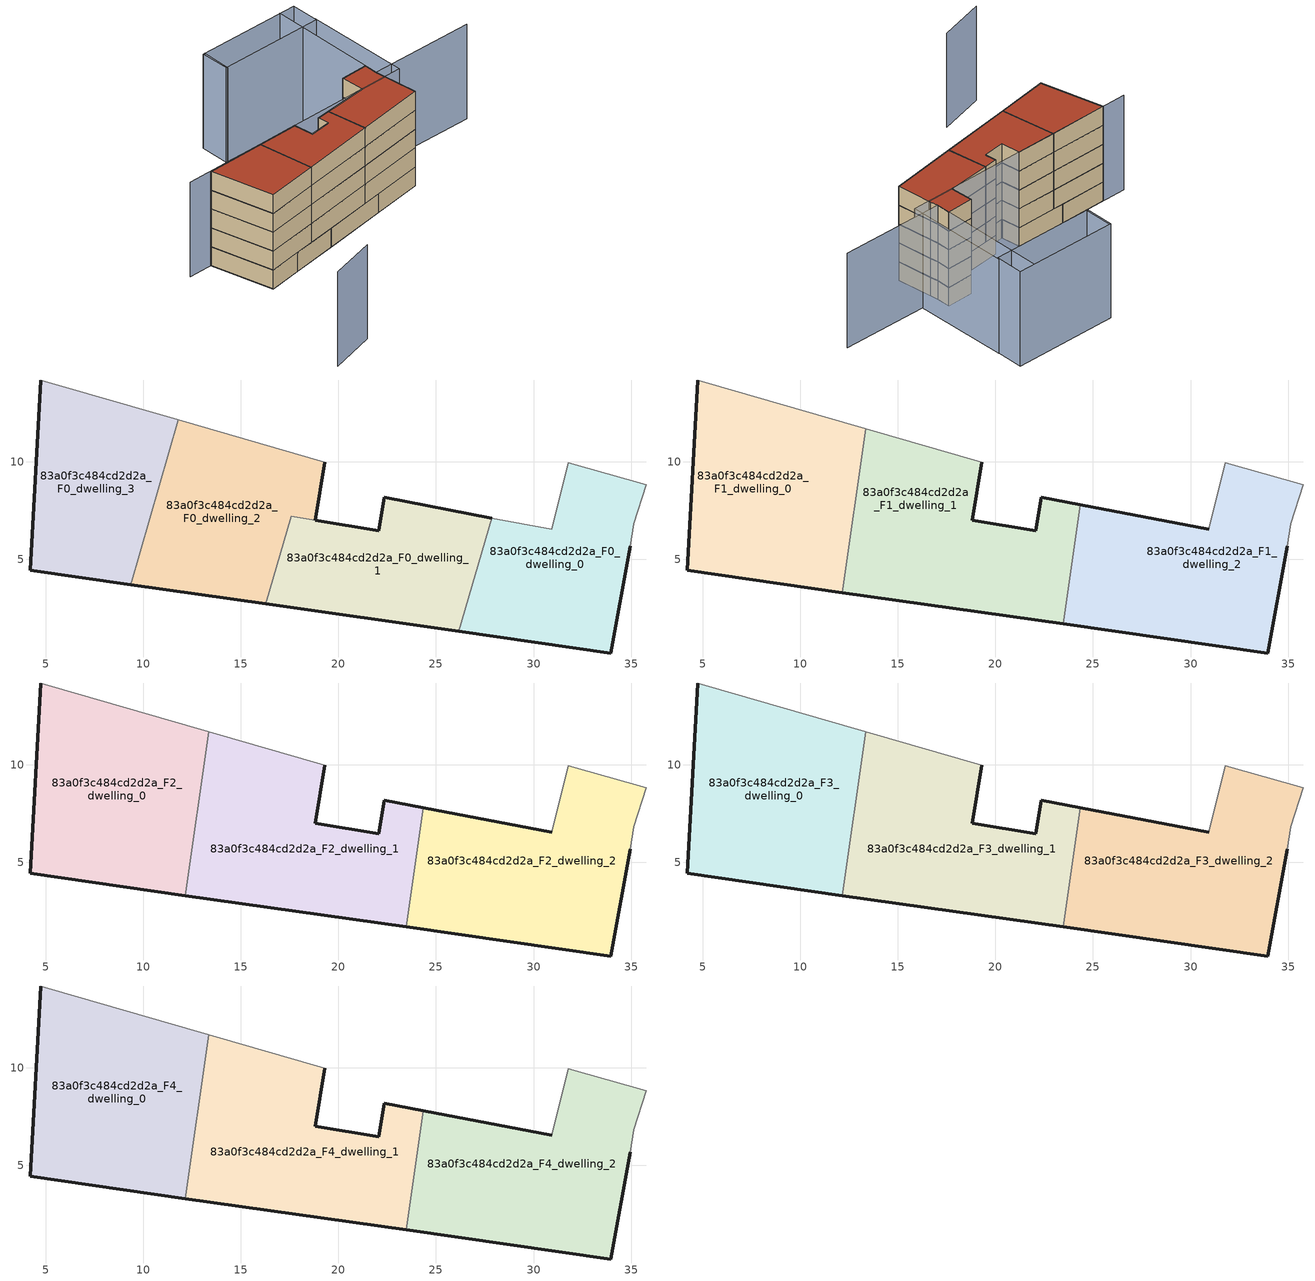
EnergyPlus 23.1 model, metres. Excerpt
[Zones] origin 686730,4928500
83a0f3c484cd2d2a_F0_dwelling_0
 floor ground (EU_floor_Construction): 33.96,0.21 34.96,5.68 35.14,6.84 35.79,8.84 31.79,9.95 30.94,6.54 27.86,7.12 26.18,1.31 z0
 wall outside (EU_wall_Construction): 34.96,5.68 33.96,0.21 26.18,1.31 z0:3
 wall adiabatic (EU_wall_Construction): 27.86,7.12 30.94,6.54 31.79,9.95 35.79,8.84 35.14,6.84 34.96,5.68 z0:3
 wall to 83a0f3c484cd2d2a_F0_dwelling_1 (EU_wall_Construction): 26.18,1.31 27.86,7.12 z0:3
83a0f3c484cd2d2a_F0_dwelling_1
 floor ground (EU_floor_Construction): 26.18,1.31 27.86,7.12 22.34,8.18 22.06,6.47 17.58,7.22 16.28,2.72 z0
 wall outside (EU_wall_Construction): 18.81,7.01 22.06,6.47 22.34,8.18 27.86,7.12 / 26.18,1.31 16.28,2.72 z0:3
 wall to 83a0f3c484cd2d2a_F0_dwelling_2 (EU_wall_Construction): 16.28,2.72 17.58,7.22 18.81,7.02 z0:3
83a0f3c484cd2d2a_F0_dwelling_2
 floor ground (EU_floor_Construction): 16.28,2.72 17.58,7.22 18.81,7.02 19.31,9.99 11.8,12.16 9.35,3.7 z0
 wall outside (EU_wall_Construction): 19.31,9.99 18.81,7.02 / 16.28,2.72 9.35,3.7 z0:3
 wall to 83a0f3c484cd2d2a_F0_dwelling_3 (EU_wall_Construction): 9.35,3.7 11.8,12.16 z0:3
 wall adiabatic (EU_wall_Construction): 11.8,12.16 19.31,9.99 z0:3
83a0f3c484cd2d2a_F0_dwelling_3
 floor ground (EU_floor_Construction): 9.35,3.7 11.8,12.16 4.76,14.2 4.2,4.44 z0
 wall outside (EU_wall_Construction): 9.35,3.7 4.2,4.44 4.76,14.2 z0:3
 wall adiabatic (EU_wall_Construction): 4.76,14.2 11.8,12.16 z0:3
83a0f3c484cd2d2a_F1_dwelling_0
 floor to 83a0f3c484cd2d2a_F0_dwelling_3 (EU_floor_Construction): 9.35,3.7 11.8,12.16 4.76,14.2 4.2,4.44 z3
 floor to 83a0f3c484cd2d2a_F0_dwelling_2 (EU_floor_Construction): 12.16,3.3 13.36,11.71 11.8,12.16 9.35,3.7 z3
 wall outside (EU_wall_Construction): 12.16,3.3 4.2,4.44 4.76,14.2 z3:6
 wall to 83a0f3c484cd2d2a_F1_dwelling_1 (EU_wall_Construction): 13.36,11.71 12.16,3.3 z3:6
 wall adiabatic (EU_wall_Construction): 4.76,14.2 13.36,11.71 z3:6
83a0f3c484cd2d2a_F1_dwelling_1
 floor to 83a0f3c484cd2d2a_F0_dwelling_1 (EU_floor_Construction): 23.47,1.7 24.34,7.79 22.34,8.18 22.06,6.47 17.58,7.22 16.28,2.72 z3
 floor to 83a0f3c484cd2d2a_F0_dwelling_2 (EU_floor_Construction): 16.28,2.72 17.58,7.22 18.81,7.02 19.31,9.99 13.36,11.71 12.16,3.3 z3
 wall outside (EU_wall_Construction): 23.47,1.7 12.16,3.3 / 19.31,9.99 18.81,7.02 22.06,6.47 22.34,8.18 24.34,7.79 z3:6
 wall to 83a0f3c484cd2d2a_F1_dwelling_2 (EU_wall_Construction): 24.34,7.79 23.47,1.7 z3:6
 wall adiabatic (EU_wall_Construction): 13.36,11.71 19.31,9.99 z3:6
83a0f3c484cd2d2a_F1_dwelling_2
 floor to 83a0f3c484cd2d2a_F0_dwelling_0 (EU_floor_Construction): 33.96,0.21 34.96,5.68 35.14,6.84 35.79,8.84 31.79,9.95 30.94,6.54 27.86,7.12 26.18,1.31 z3
 floor to 83a0f3c484cd2d2a_F0_dwelling_1 (EU_floor_Construction): 26.18,1.31 27.86,7.12 24.34,7.79 23.47,1.7 z3
 wall outside (EU_wall_Construction): 34.96,5.68 33.96,0.21 23.47,1.7 / 24.34,7.79 30.94,6.54 z3:6
 wall adiabatic (EU_wall_Construction): 30.94,6.54 31.79,9.95 35.79,8.84 35.14,6.84 34.96,5.68 z3:6
83a0f3c484cd2d2a_F2_dwelling_0
 floor to 83a0f3c484cd2d2a_F1_dwelling_0 (EU_floor_Construction): 12.16,3.3 13.36,11.71 4.76,14.2 4.2,4.44 z6
 wall outside (EU_wall_Construction): 12.16,3.3 4.2,4.44 4.76,14.2 z6:9
 wall to 83a0f3c484cd2d2a_F2_dwelling_1 (EU_wall_Construction): 13.36,11.71 12.16,3.3 z6:9
 wall adiabatic (EU_wall_Construction): 4.76,14.2 13.36,11.71 z6:9
83a0f3c484cd2d2a_F2_dwelling_1
 floor to 83a0f3c484cd2d2a_F1_dwelling_1 (EU_floor_Construction): 23.47,1.7 24.34,7.79 22.34,8.18 22.06,6.47 18.81,7.02 19.31,9.99 13.36,11.71 12.16,3.3 z6
 wall outside (EU_wall_Construction): 23.47,1.7 12.16,3.3 / 19.31,9.99 18.81,7.02 22.06,6.47 22.34,8.18 24.34,7.79 z6:9
 wall to 83a0f3c484cd2d2a_F2_dwelling_2 (EU_wall_Construction): 24.34,7.79 23.47,1.7 z6:9
 wall adiabatic (EU_wall_Construction): 13.36,11.71 19.31,9.99 z6:9
83a0f3c484cd2d2a_F2_dwelling_2
 floor to 83a0f3c484cd2d2a_F1_dwelling_2 (EU_floor_Construction): 33.96,0.21 34.96,5.68 35.14,6.84 35.79,8.84 31.79,9.95 30.94,6.54 24.34,7.79 23.47,1.7 z6
 wall outside (EU_wall_Construction): 34.96,5.68 33.96,0.21 23.47,1.7 / 24.34,7.79 30.94,6.54 z6:9
 wall adiabatic (EU_wall_Construction): 30.94,6.54 31.79,9.95 35.79,8.84 35.14,6.84 34.96,5.68 z6:9
83a0f3c484cd2d2a_F3_dwelling_0
 floor to 83a0f3c484cd2d2a_F2_dwelling_0 (EU_floor_Construction): 12.16,3.3 13.36,11.71 4.76,14.2 4.2,4.44 z9
 wall outside (EU_wall_Construction): 12.16,3.3 4.2,4.44 4.76,14.2 z9:12
 wall to 83a0f3c484cd2d2a_F3_dwelling_1 (EU_wall_Construction): 13.36,11.71 12.16,3.3 z9:12
 wall adiabatic (EU_wall_Construction): 4.76,14.2 13.36,11.71 z9:12
83a0f3c484cd2d2a_F3_dwelling_1
 floor to 83a0f3c484cd2d2a_F2_dwelling_1 (EU_floor_Construction): 23.47,1.7 24.34,7.79 22.34,8.18 22.06,6.47 18.81,7.02 19.31,9.99 13.36,11.71 12.16,3.3 z9
 wall outside (EU_wall_Construction): 23.47,1.7 12.16,3.3 / 19.31,9.99 18.81,7.02 22.06,6.47 22.34,8.18 24.34,7.79 z9:12
 wall to 83a0f3c484cd2d2a_F3_dwelling_2 (EU_wall_Construction): 24.34,7.79 23.47,1.7 z9:12
 wall adiabatic (EU_wall_Construction): 13.36,11.71 19.31,9.99 z9:12
83a0f3c484cd2d2a_F3_dwelling_2
 floor to 83a0f3c484cd2d2a_F2_dwelling_2 (EU_floor_Construction): 33.96,0.21 34.96,5.68 35.14,6.84 35.79,8.84 31.79,9.95 30.94,6.54 24.34,7.79 23.47,1.7 z9
 wall outside (EU_wall_Construction): 34.96,5.68 33.96,0.21 23.47,1.7 / 24.34,7.79 30.94,6.54 z9:12
 wall adiabatic (EU_wall_Construction): 30.94,6.54 31.79,9.95 35.79,8.84 35.14,6.84 34.96,5.68 z9:12
83a0f3c484cd2d2a_F4_dwelling_0
 floor to 83a0f3c484cd2d2a_F3_dwelling_0 (EU_floor_Construction): 12.16,3.3 13.36,11.71 4.76,14.2 4.2,4.44 z12
 wall outside (EU_wall_Construction): 12.16,3.3 4.2,4.44 4.76,14.2 z12:15
 wall to 83a0f3c484cd2d2a_F4_dwelling_1 (EU_wall_Construction): 13.36,11.71 12.16,3.3 z12:15
 wall adiabatic (EU_wall_Construction): 4.76,14.2 13.36,11.71 z12:15
 roof outside (EU_roof_Construction): 13.36,11.71 12.16,3.3 4.2,4.44 4.76,14.2 z15
83a0f3c484cd2d2a_F4_dwelling_1
 floor to 83a0f3c484cd2d2a_F3_dwelling_1 (EU_floor_Construction): 23.47,1.7 24.34,7.79 22.34,8.18 22.06,6.47 18.81,7.02 19.31,9.99 13.36,11.71 12.16,3.3 z12
 wall outside (EU_wall_Construction): 23.47,1.7 12.16,3.3 / 19.31,9.99 18.81,7.02 22.06,6.47 22.34,8.18 24.34,7.79 z12:15
 wall to 83a0f3c484cd2d2a_F4_dwelling_2 (EU_wall_Construction): 24.34,7.79 23.47,1.7 z12:15
 wall adiabatic (EU_wall_Construction): 13.36,11.71 19.31,9.99 z12:15
 roof outside (EU_roof_Construction): 24.34,7.79 23.47,1.7 12.16,3.3 13.36,11.71 19.31,9.99 18.81,7.02 22.06,6.47 22.34,8.18 z15
83a0f3c484cd2d2a_F4_dwelling_2
 floor to 83a0f3c484cd2d2a_F3_dwelling_2 (EU_floor_Construction): 33.96,0.21 34.96,5.68 35.14,6.84 35.79,8.84 31.79,9.95 30.94,6.54 24.34,7.79 23.47,1.7 z12
 wall outside (EU_wall_Construction): 34.96,5.68 33.96,0.21 23.47,1.7 / 24.34,7.79 30.94,6.54 z12:15
 wall adiabatic (EU_wall_Construction): 30.94,6.54 31.79,9.95 35.79,8.84 35.14,6.84 34.96,5.68 z12:15
 roof outside (EU_roof_Construction): 35.79,8.84 35.14,6.84 34.96,5.68 33.96,0.21 23.47,1.7 24.34,7.79 30.94,6.54 31.79,9.95 z15
shading: -6.83,-11.64 0.48,-11.89 / 27.7,28.39 26.38,24.12 / 50.58,2.1 35.14,6.84 / 35.14,6.84 40.54,24.46 / 41.82,19.84 37.35,4.62 / 37.35,4.62 1.22,15.24 / 27.5,28.46 42.91,23.74 / 42.91,23.74 41.64,19.59 / 41.64,19.59 26.23,24.3 / 26.23,24.3 27.5,28.46 z0:15
[Building]
EU S2 Campaign: North Axis=0; Terrain=City; Solar Distribution=FullExterior
[Site:Location]
Bologna: Latitude=44.5; Longitude=11.25; Time Zone=1; Elevation=37
[SizingPeriod:WeatherFileDays]
AnnualSizingPeriod: Begin Month=1; Begin Day of Month=1; End Month=12; End Day of Month=31; Day of Week for Start Day=Monday; Use Weather File Daylight Saving Period=No; Use Weather File Rain and Snow Indicators=No
[MATERIAL]
EU_InternalMass_Material: Roughness=MediumRough; Thickness=0.1; Conductivity=1; Density=1800; Specific Heat=900; Thermal Absorptance=0.9; Solar Absorptance=0.7; Visible Absorptance=0.7
[MATERIAL:NOMASS] Roughness=MediumRough; Thermal Absorptance=0.9; Solar Absorptance=0.7; Visible Absorptance=0.7
Name | Thermal Resistance
EU_wall_NoMass | 0.905828
EU_roof_NoMass | 0.37593
EU_floor_NoMass | 0.67114
[CONSTRUCTION]
EU_wall_Construction: EU_wall_NoMass
EU_roof_Construction: EU_roof_NoMass
EU_floor_Construction: EU_floor_NoMass
EU_InternalMass_Construction: EU_InternalMass_Material
[ZONE] Type=1; Multiplier=1; Ceiling Height=autocalculate; Floor Area=autocalculate; Part of Total Floor Area=Yes
Name | Volume
83a0f3c484cd2d2a_F0_dwelling_0 | 172.827
83a0f3c484cd2d2a_F1_dwelling_0; 83a0f3c484cd2d2a_F2_dwelling_0; 83a0f3c484cd2d2a_F3_dwelling_0; 83a0f3c484cd2d2a_F4_dwelling_0 | 230.462
83a0f3c484cd2d2a_F0_dwelling_1 | 163.029
83a0f3c484cd2d2a_F1_dwelling_1; 83a0f3c484cd2d2a_F2_dwelling_1; 83a0f3c484cd2d2a_F3_dwelling_1; 83a0f3c484cd2d2a_F4_dwelling_1 | 230.453
83a0f3c484cd2d2a_F0_dwelling_2 | 182.613
83a0f3c484cd2d2a_F1_dwelling_2; 83a0f3c484cd2d2a_F2_dwelling_2; 83a0f3c484cd2d2a_F3_dwelling_2; 83a0f3c484cd2d2a_F4_dwelling_2 | 230.46
83a0f3c484cd2d2a_F0_dwelling_3 | 172.839
[INTERNALMASS] Construction=EU_InternalMass_Construction
Name | Zone or ZoneList | Surface Area
83a0f3c484cd2d2a_F0_dwelling_0_EU_InternalMass | 83a0f3c484cd2d2a_F0_dwelling_0 | 57.6089
83a0f3c484cd2d2a_F0_dwelling_1_EU_InternalMass | 83a0f3c484cd2d2a_F0_dwelling_1 | 54.3547
83a0f3c484cd2d2a_F0_dwelling_2_EU_InternalMass | 83a0f3c484cd2d2a_F0_dwelling_2 | 60.8725
83a0f3c484cd2d2a_F0_dwelling_3_EU_InternalMass | 83a0f3c484cd2d2a_F0_dwelling_3 | 57.6131
83a0f3c484cd2d2a_F1_dwelling_0_EU_InternalMass | 83a0f3c484cd2d2a_F1_dwelling_0 | 76.8208
83a0f3c484cd2d2a_F1_dwelling_1_EU_InternalMass | 83a0f3c484cd2d2a_F1_dwelling_1 | 76.8178
83a0f3c484cd2d2a_F1_dwelling_2_EU_InternalMass | 83a0f3c484cd2d2a_F1_dwelling_2 | 76.8198
83a0f3c484cd2d2a_F2_dwelling_0_EU_InternalMass | 83a0f3c484cd2d2a_F2_dwelling_0 | 76.8208
83a0f3c484cd2d2a_F2_dwelling_1_EU_InternalMass | 83a0f3c484cd2d2a_F2_dwelling_1 | 76.8178
83a0f3c484cd2d2a_F2_dwelling_2_EU_InternalMass | 83a0f3c484cd2d2a_F2_dwelling_2 | 76.8198
83a0f3c484cd2d2a_F3_dwelling_0_EU_InternalMass | 83a0f3c484cd2d2a_F3_dwelling_0 | 76.8208
83a0f3c484cd2d2a_F3_dwelling_1_EU_InternalMass | 83a0f3c484cd2d2a_F3_dwelling_1 | 76.8178
83a0f3c484cd2d2a_F3_dwelling_2_EU_InternalMass | 83a0f3c484cd2d2a_F3_dwelling_2 | 76.8198
83a0f3c484cd2d2a_F4_dwelling_0_EU_InternalMass | 83a0f3c484cd2d2a_F4_dwelling_0 | 76.8208
83a0f3c484cd2d2a_F4_dwelling_1_EU_InternalMass | 83a0f3c484cd2d2a_F4_dwelling_1 | 76.8178
83a0f3c484cd2d2a_F4_dwelling_2_EU_InternalMass | 83a0f3c484cd2d2a_F4_dwelling_2 | 76.8198
[OTHEREQUIPMENT] Fuel Type=Electricity; Design Level Calculation Method=Watts/Area; Power per Zone Floor Area=1; Fraction Latent=0; Fraction Radiant=0; Fraction Lost=0; Carbon Dioxide Generation Rate=0; EndUse Subcategory=EU_Step8_InternalGains
Name | Zone or ZoneList or Space or SpaceList | Schedule
EU_Step8_InternalGain_83a0f3c484cd2d2a_F0_dwelling_0_f000 | 83a0f3c484cd2d2a_F0_dwelling_0 | EU_Step8_GainSchedule_83a0f3c484cd2d2a_F0_dwelling_0_f000
EU_Step8_InternalGain_83a0f3c484cd2d2a_F0_dwelling_1_f000 | 83a0f3c484cd2d2a_F0_dwelling_1 | EU_Step8_GainSchedule_83a0f3c484cd2d2a_F0_dwelling_1_f000
EU_Step8_InternalGain_83a0f3c484cd2d2a_F0_dwelling_2_f000 | 83a0f3c484cd2d2a_F0_dwelling_2 | EU_Step8_GainSchedule_83a0f3c484cd2d2a_F0_dwelling_2_f000
EU_Step8_InternalGain_83a0f3c484cd2d2a_F0_dwelling_3_f000 | 83a0f3c484cd2d2a_F0_dwelling_3 | EU_Step8_GainSchedule_83a0f3c484cd2d2a_F0_dwelling_3_f000
EU_Step8_InternalGain_83a0f3c484cd2d2a_F1_dwelling_0_f000 | 83a0f3c484cd2d2a_F1_dwelling_0 | EU_Step8_GainSchedule_83a0f3c484cd2d2a_F1_dwelling_0_f000
EU_Step8_InternalGain_83a0f3c484cd2d2a_F1_dwelling_1_f000 | 83a0f3c484cd2d2a_F1_dwelling_1 | EU_Step8_GainSchedule_83a0f3c484cd2d2a_F1_dwelling_1_f000
EU_Step8_InternalGain_83a0f3c484cd2d2a_F1_dwelling_2_f000 | 83a0f3c484cd2d2a_F1_dwelling_2 | EU_Step8_GainSchedule_83a0f3c484cd2d2a_F1_dwelling_2_f000
EU_Step8_InternalGain_83a0f3c484cd2d2a_F2_dwelling_0_f000 | 83a0f3c484cd2d2a_F2_dwelling_0 | EU_Step8_GainSchedule_83a0f3c484cd2d2a_F2_dwelling_0_f000
EU_Step8_InternalGain_83a0f3c484cd2d2a_F2_dwelling_1_f000 | 83a0f3c484cd2d2a_F2_dwelling_1 | EU_Step8_GainSchedule_83a0f3c484cd2d2a_F2_dwelling_1_f000
EU_Step8_InternalGain_83a0f3c484cd2d2a_F2_dwelling_2_f000 | 83a0f3c484cd2d2a_F2_dwelling_2 | EU_Step8_GainSchedule_83a0f3c484cd2d2a_F2_dwelling_2_f000
EU_Step8_InternalGain_83a0f3c484cd2d2a_F3_dwelling_0_f000 | 83a0f3c484cd2d2a_F3_dwelling_0 | EU_Step8_GainSchedule_83a0f3c484cd2d2a_F3_dwelling_0_f000
EU_Step8_InternalGain_83a0f3c484cd2d2a_F3_dwelling_1_f000 | 83a0f3c484cd2d2a_F3_dwelling_1 | EU_Step8_GainSchedule_83a0f3c484cd2d2a_F3_dwelling_1_f000
EU_Step8_InternalGain_83a0f3c484cd2d2a_F3_dwelling_2_f000 | 83a0f3c484cd2d2a_F3_dwelling_2 | EU_Step8_GainSchedule_83a0f3c484cd2d2a_F3_dwelling_2_f000
EU_Step8_InternalGain_83a0f3c484cd2d2a_F4_dwelling_0_f000 | 83a0f3c484cd2d2a_F4_dwelling_0 | EU_Step8_GainSchedule_83a0f3c484cd2d2a_F4_dwelling_0_f000
EU_Step8_InternalGain_83a0f3c484cd2d2a_F4_dwelling_1_f000 | 83a0f3c484cd2d2a_F4_dwelling_1 | EU_Step8_GainSchedule_83a0f3c484cd2d2a_F4_dwelling_1_f000
EU_Step8_InternalGain_83a0f3c484cd2d2a_F4_dwelling_2_f000 | 83a0f3c484cd2d2a_F4_dwelling_2 | EU_Step8_GainSchedule_83a0f3c484cd2d2a_F4_dwelling_2_f000
[ZONEVENTILATION:DESIGNFLOWRATE] Schedule=EU_AlwaysOn; Design Flow Rate Calculation Method=AirChanges/Hour; Air Changes per Hour=0.73129; Ventilation Type=Natural; Fan Pressure Rise=0; Fan Total Efficiency=1; Constant Term Coefficient=1; Temperature Term Coefficient=0; Velocity Term Coefficient=0; Velocity Squared Term Coefficient=0; Minimum Indoor Temperature=-100; Maximum Indoor Temperature=100; Delta Temperature=-100; Minimum Outdoor Temperature=-100; Maximum Outdoor Temperature=100; Maximum Wind Speed=40
Name | Zone or ZoneList or Space or SpaceList
EU_ConstantAir_83a0f3c484cd2d2a_F0_dwelling_0 | 83a0f3c484cd2d2a_F0_dwelling_0
EU_ConstantAir_83a0f3c484cd2d2a_F0_dwelling_1 | 83a0f3c484cd2d2a_F0_dwelling_1
EU_ConstantAir_83a0f3c484cd2d2a_F0_dwelling_2 | 83a0f3c484cd2d2a_F0_dwelling_2
EU_ConstantAir_83a0f3c484cd2d2a_F0_dwelling_3 | 83a0f3c484cd2d2a_F0_dwelling_3
EU_ConstantAir_83a0f3c484cd2d2a_F1_dwelling_0 | 83a0f3c484cd2d2a_F1_dwelling_0
EU_ConstantAir_83a0f3c484cd2d2a_F1_dwelling_1 | 83a0f3c484cd2d2a_F1_dwelling_1
EU_ConstantAir_83a0f3c484cd2d2a_F1_dwelling_2 | 83a0f3c484cd2d2a_F1_dwelling_2
EU_ConstantAir_83a0f3c484cd2d2a_F2_dwelling_0 | 83a0f3c484cd2d2a_F2_dwelling_0
EU_ConstantAir_83a0f3c484cd2d2a_F2_dwelling_1 | 83a0f3c484cd2d2a_F2_dwelling_1
EU_ConstantAir_83a0f3c484cd2d2a_F2_dwelling_2 | 83a0f3c484cd2d2a_F2_dwelling_2
EU_ConstantAir_83a0f3c484cd2d2a_F3_dwelling_0 | 83a0f3c484cd2d2a_F3_dwelling_0
EU_ConstantAir_83a0f3c484cd2d2a_F3_dwelling_1 | 83a0f3c484cd2d2a_F3_dwelling_1
EU_ConstantAir_83a0f3c484cd2d2a_F3_dwelling_2 | 83a0f3c484cd2d2a_F3_dwelling_2
EU_ConstantAir_83a0f3c484cd2d2a_F4_dwelling_0 | 83a0f3c484cd2d2a_F4_dwelling_0
EU_ConstantAir_83a0f3c484cd2d2a_F4_dwelling_1 | 83a0f3c484cd2d2a_F4_dwelling_1
EU_ConstantAir_83a0f3c484cd2d2a_F4_dwelling_2 | 83a0f3c484cd2d2a_F4_dwelling_2
[HVACTEMPLATE:THERMOSTAT] Constant Heating Setpoint=20; Constant Cooling Setpoint=50
EU_HeatOnly_83a0f3c484cd2d2a_F0_dwelling_0; EU_HeatOnly_83a0f3c484cd2d2a_F0_dwelling_1; EU_HeatOnly_83a0f3c484cd2d2a_F0_dwelling_2; EU_HeatOnly_83a0f3c484cd2d2a_F0_dwelling_3; EU_HeatOnly_83a0f3c484cd2d2a_F1_dwelling_0; EU_HeatOnly_83a0f3c484cd2d2a_F1_dwelling_1; EU_HeatOnly_83a0f3c484cd2d2a_F1_dwelling_2; EU_HeatOnly_83a0f3c484cd2d2a_F2_dwelling_0; EU_HeatOnly_83a0f3c484cd2d2a_F2_dwelling_1; EU_HeatOnly_83a0f3c484cd2d2a_F2_dwelling_2; EU_HeatOnly_83a0f3c484cd2d2a_F3_dwelling_0; EU_HeatOnly_83a0f3c484cd2d2a_F3_dwelling_1; EU_HeatOnly_83a0f3c484cd2d2a_F3_dwelling_2; EU_HeatOnly_83a0f3c484cd2d2a_F4_dwelling_0; EU_HeatOnly_83a0f3c484cd2d2a_F4_dwelling_1; EU_HeatOnly_83a0f3c484cd2d2a_F4_dwelling_2
[HVACTEMPLATE:ZONE:IDEALLOADSAIRSYSTEM] System Availability Schedule=EU_AlwaysOn; Maximum Heating Supply Air Temperature=50; Minimum Cooling Supply Air Temperature=13; Maximum Heating Supply Air Humidity Ratio=0.0156; Minimum Cooling Supply Air Humidity Ratio=0.0077; Heating Limit=NoLimit; Cooling Limit=NoLimit; Heating Availability Schedule=EU_AlwaysOn; Cooling Availability Schedule=EU_CoolingOff; Dehumidification Control Type=ConstantSensibleHeatRatio; Cooling Sensible Heat Ratio=0.7; Dehumidification Setpoint=60; Humidification Control Type=None; Humidification Setpoint=30; Outdoor Air Method=None; Outdoor Air Flow Rate per Person=0.00944; Outdoor Air Flow Rate per Zone Floor Area=0; Outdoor Air Flow Rate per Zone=0; Demand Controlled Ventilation Type=None; Outdoor Air Economizer Type=NoEconomizer; Heat Recovery Type=None; Sensible Heat Recovery Effectiveness=0.7; Latent Heat Recovery Effectiveness=0.65
Name | Template Thermostat
83a0f3c484cd2d2a_F0_dwelling_0 | EU_HeatOnly_83a0f3c484cd2d2a_F0_dwelling_0
83a0f3c484cd2d2a_F0_dwelling_1 | EU_HeatOnly_83a0f3c484cd2d2a_F0_dwelling_1
83a0f3c484cd2d2a_F0_dwelling_2 | EU_HeatOnly_83a0f3c484cd2d2a_F0_dwelling_2
83a0f3c484cd2d2a_F0_dwelling_3 | EU_HeatOnly_83a0f3c484cd2d2a_F0_dwelling_3
83a0f3c484cd2d2a_F1_dwelling_0 | EU_HeatOnly_83a0f3c484cd2d2a_F1_dwelling_0
83a0f3c484cd2d2a_F1_dwelling_1 | EU_HeatOnly_83a0f3c484cd2d2a_F1_dwelling_1
83a0f3c484cd2d2a_F1_dwelling_2 | EU_HeatOnly_83a0f3c484cd2d2a_F1_dwelling_2
83a0f3c484cd2d2a_F2_dwelling_0 | EU_HeatOnly_83a0f3c484cd2d2a_F2_dwelling_0
83a0f3c484cd2d2a_F2_dwelling_1 | EU_HeatOnly_83a0f3c484cd2d2a_F2_dwelling_1
83a0f3c484cd2d2a_F2_dwelling_2 | EU_HeatOnly_83a0f3c484cd2d2a_F2_dwelling_2
83a0f3c484cd2d2a_F3_dwelling_0 | EU_HeatOnly_83a0f3c484cd2d2a_F3_dwelling_0
83a0f3c484cd2d2a_F3_dwelling_1 | EU_HeatOnly_83a0f3c484cd2d2a_F3_dwelling_1
83a0f3c484cd2d2a_F3_dwelling_2 | EU_HeatOnly_83a0f3c484cd2d2a_F3_dwelling_2
83a0f3c484cd2d2a_F4_dwelling_0 | EU_HeatOnly_83a0f3c484cd2d2a_F4_dwelling_0
83a0f3c484cd2d2a_F4_dwelling_1 | EU_HeatOnly_83a0f3c484cd2d2a_F4_dwelling_1
83a0f3c484cd2d2a_F4_dwelling_2 | EU_HeatOnly_83a0f3c484cd2d2a_F4_dwelling_2
[SIZING:ZONE] Zone Cooling Design Supply Air Temperature Input Method=SupplyAirTemperature; Zone Cooling Design Supply Air Temperature=13; Zone Heating Design Supply Air Temperature Input Method=SupplyAirTemperature; Zone Heating Design Supply Air Temperature=50; Zone Cooling Design Supply Air Humidity Ratio=0.008; Zone Heating Design Supply Air Humidity Ratio=0.008; Cooling Design Air Flow Method=DesignDay; Cooling Design Air Flow Rate=0; Cooling Minimum Air Flow per Zone Floor Area=0.000762; Cooling Minimum Air Flow=0; Cooling Minimum Air Flow Fraction=0.2; Heating Design Air Flow Method=DesignDay; Heating Design Air Flow Rate=0; Heating Maximum Air Flow per Zone Floor Area=0.002032; Heating Maximum Air Flow=0.141576; Heating Maximum Air Flow Fraction=0.3; Account for Dedicated Outdoor Air System=No; Dedicated Outdoor Air System Control Strategy=NeutralSupplyAir; Dedicated Outdoor Air Low Setpoint Temperature for Design=autosize; Dedicated Outdoor Air High Setpoint Temperature for Design=autosize; Zone Load Sizing Method=Sensible Load Only No Latent Load; Zone Latent Cooling Design Supply Air Humidity Ratio Input Method=HumidityRatioDifference; Zone Cooling Design Supply Air Humidity Ratio Difference=0.005; Zone Latent Heating Design Supply Air Humidity Ratio Input Method=HumidityRatioDifference; Zone Humidification Design Supply Air Humidity Ratio Difference=0.005
83a0f3c484cd2d2a_F0_dwelling_0; 83a0f3c484cd2d2a_F0_dwelling_1; 83a0f3c484cd2d2a_F0_dwelling_2; 83a0f3c484cd2d2a_F0_dwelling_3; 83a0f3c484cd2d2a_F1_dwelling_0; 83a0f3c484cd2d2a_F1_dwelling_1; 83a0f3c484cd2d2a_F1_dwelling_2; 83a0f3c484cd2d2a_F2_dwelling_0; 83a0f3c484cd2d2a_F2_dwelling_1; 83a0f3c484cd2d2a_F2_dwelling_2; 83a0f3c484cd2d2a_F3_dwelling_0; 83a0f3c484cd2d2a_F3_dwelling_1; 83a0f3c484cd2d2a_F3_dwelling_2; 83a0f3c484cd2d2a_F4_dwelling_0; 83a0f3c484cd2d2a_F4_dwelling_1; 83a0f3c484cd2d2a_F4_dwelling_2
[SCHEDULE:CONSTANT]
Name | Hourly Value
EU_AlwaysOn | 1
EU_CoolingOff | 0
[SCHEDULE:FILE] Column Number=1; Rows to Skip at Top=0; Number of Hours of Data=8760; Column Separator=Comma; Interpolate to Timestep=No; Minutes per Item=60; Adjust Schedule for Daylight Savings=Yes
Name | File
EU_Step8_GainSchedule_83a0f3c484cd2d2a_F0_dwelling_0_f000 | ../../schedules/83a0f3c484cd2d2a/83a0f3c484cd2d2a_F0_dwelling_0_f000_gain.csv
EU_Step8_GainSchedule_83a0f3c484cd2d2a_F0_dwelling_1_f000 | ../../schedules/83a0f3c484cd2d2a/83a0f3c484cd2d2a_F0_dwelling_1_f000_gain.csv
EU_Step8_GainSchedule_83a0f3c484cd2d2a_F0_dwelling_2_f000 | ../../schedules/83a0f3c484cd2d2a/83a0f3c484cd2d2a_F0_dwelling_2_f000_gain.csv
EU_Step8_GainSchedule_83a0f3c484cd2d2a_F0_dwelling_3_f000 | ../../schedules/83a0f3c484cd2d2a/83a0f3c484cd2d2a_F0_dwelling_3_f000_gain.csv
EU_Step8_GainSchedule_83a0f3c484cd2d2a_F1_dwelling_0_f000 | ../../schedules/83a0f3c484cd2d2a/83a0f3c484cd2d2a_F1_dwelling_0_f000_gain.csv
EU_Step8_GainSchedule_83a0f3c484cd2d2a_F1_dwelling_1_f000 | ../../schedules/83a0f3c484cd2d2a/83a0f3c484cd2d2a_F1_dwelling_1_f000_gain.csv
EU_Step8_GainSchedule_83a0f3c484cd2d2a_F1_dwelling_2_f000 | ../../schedules/83a0f3c484cd2d2a/83a0f3c484cd2d2a_F1_dwelling_2_f000_gain.csv
EU_Step8_GainSchedule_83a0f3c484cd2d2a_F2_dwelling_0_f000 | ../../schedules/83a0f3c484cd2d2a/83a0f3c484cd2d2a_F2_dwelling_0_f000_gain.csv
EU_Step8_GainSchedule_83a0f3c484cd2d2a_F2_dwelling_1_f000 | ../../schedules/83a0f3c484cd2d2a/83a0f3c484cd2d2a_F2_dwelling_1_f000_gain.csv
EU_Step8_GainSchedule_83a0f3c484cd2d2a_F2_dwelling_2_f000 | ../../schedules/83a0f3c484cd2d2a/83a0f3c484cd2d2a_F2_dwelling_2_f000_gain.csv
EU_Step8_GainSchedule_83a0f3c484cd2d2a_F3_dwelling_0_f000 | ../../schedules/83a0f3c484cd2d2a/83a0f3c484cd2d2a_F3_dwelling_0_f000_gain.csv
EU_Step8_GainSchedule_83a0f3c484cd2d2a_F3_dwelling_1_f000 | ../../schedules/83a0f3c484cd2d2a/83a0f3c484cd2d2a_F3_dwelling_1_f000_gain.csv
EU_Step8_GainSchedule_83a0f3c484cd2d2a_F3_dwelling_2_f000 | ../../schedules/83a0f3c484cd2d2a/83a0f3c484cd2d2a_F3_dwelling_2_f000_gain.csv
EU_Step8_GainSchedule_83a0f3c484cd2d2a_F4_dwelling_0_f000 | ../../schedules/83a0f3c484cd2d2a/83a0f3c484cd2d2a_F4_dwelling_0_f000_gain.csv
EU_Step8_GainSchedule_83a0f3c484cd2d2a_F4_dwelling_1_f000 | ../../schedules/83a0f3c484cd2d2a/83a0f3c484cd2d2a_F4_dwelling_1_f000_gain.csv
EU_Step8_GainSchedule_83a0f3c484cd2d2a_F4_dwelling_2_f000 | ../../schedules/83a0f3c484cd2d2a/83a0f3c484cd2d2a_F4_dwelling_2_f000_gain.csv
